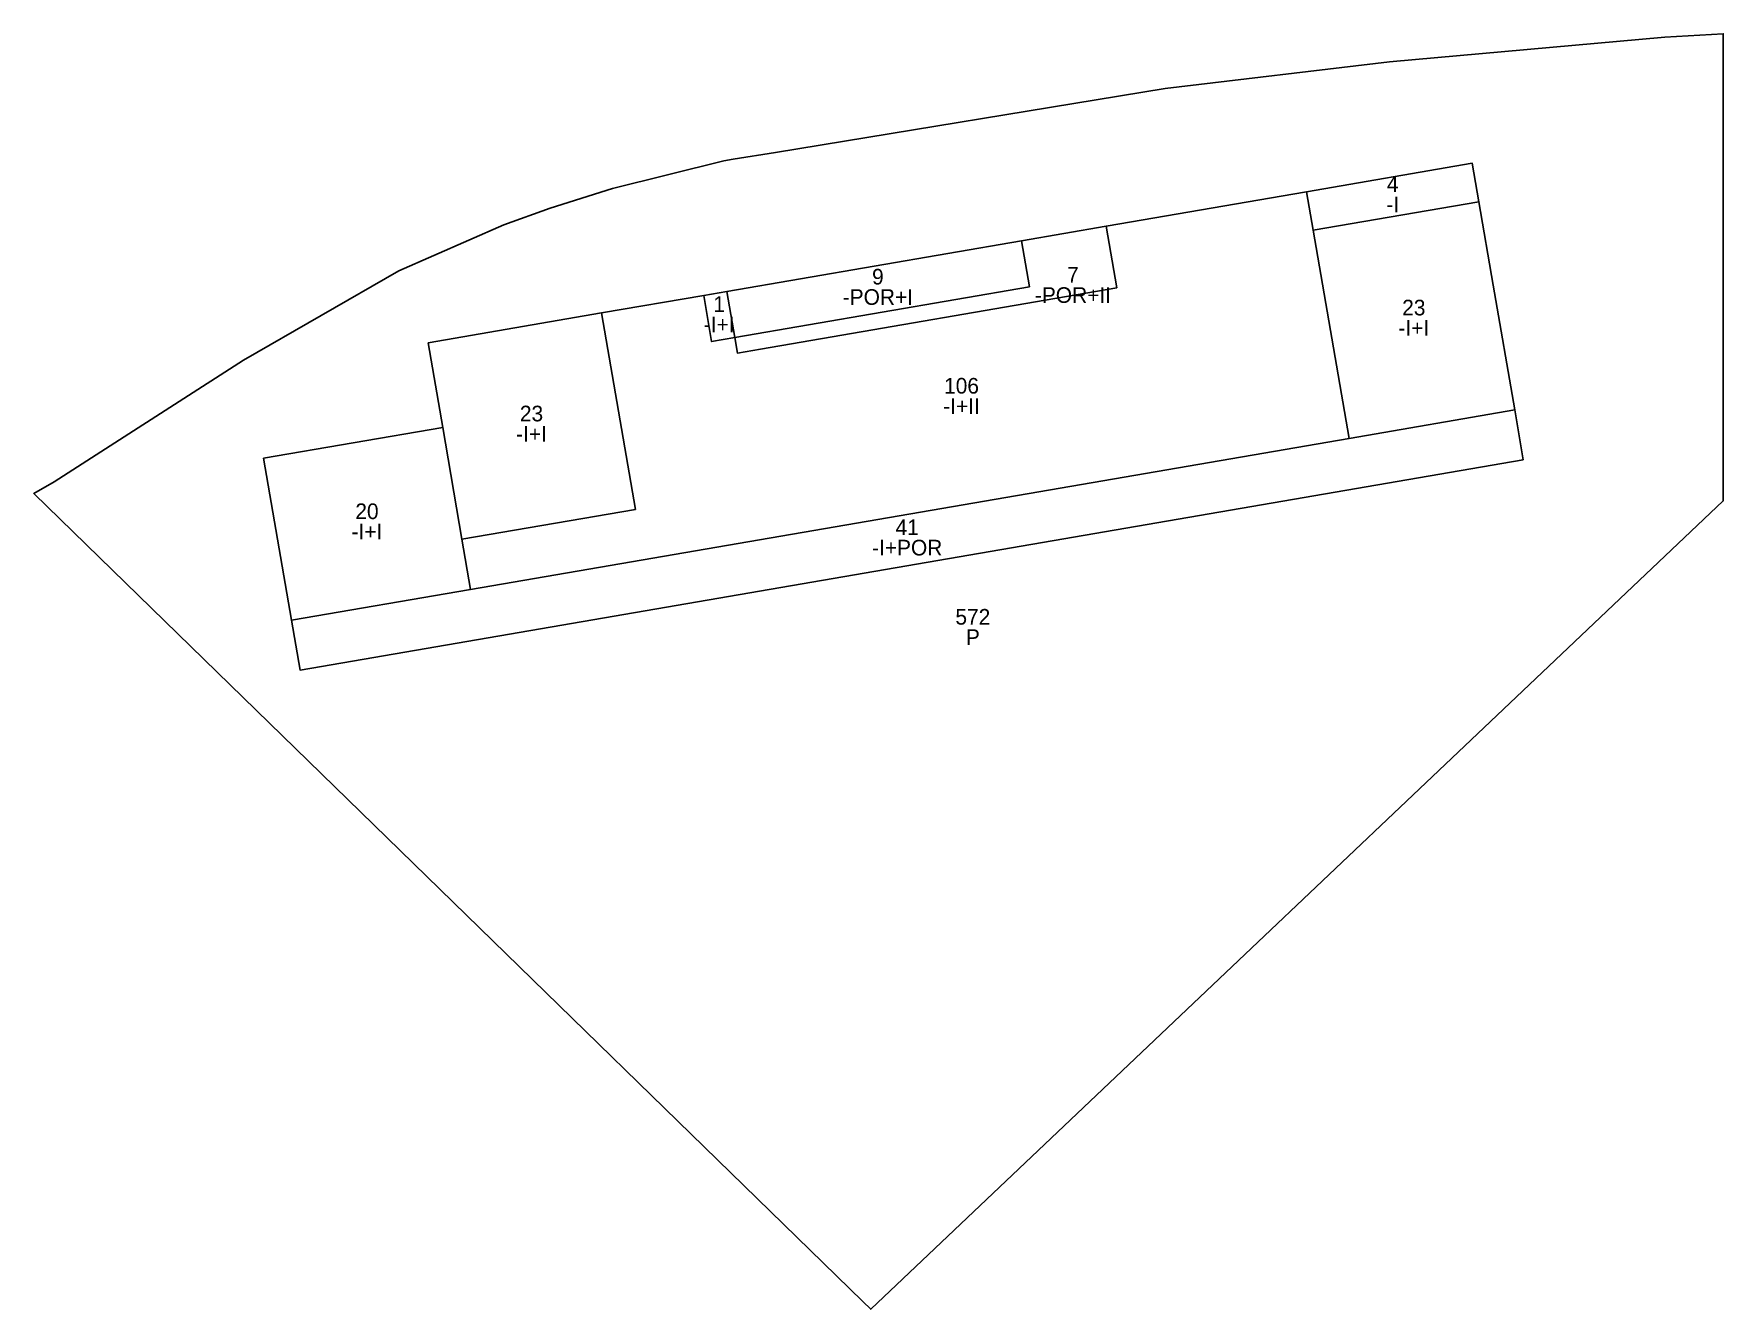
# Model space of a CAD drawing. Header units: metres. Extents: x 483550.4 to 483593.6, y 4631457.5 to 4631490.1.
import ezdxf
from ezdxf.enums import TextEntityAlignment as Align

# ---------------------------------------------------------------- set-up
doc = ezdxf.new("R2010")
doc.units = ezdxf.units.M

msp = doc.modelspace()

# ---------------------------------------------------------------- linework, layer by layer
at = {"layer": 'PG-LI'}
for p, q in [((483582.988, 4631486.0625), (483577.8635, 4631485.1815)), ((483583.1575, 4631485.077), (483582.988, 4631486.0625)), ((483587.3955, 4631485.8055), (483583.1575, 4631485.077)), ((483587.7625, 4631483.67), (483587.3955, 4631485.8055)), ((483577.8635, 4631485.1815), (483575.695, 4631484.809)), ((483578.1345, 4631483.6045), (483577.8635, 4631485.1815)), ((483584.0725, 4631479.755), (483583.1575, 4631485.077)), ((483575.695, 4631484.809), (483568.1555, 4631483.513)), ((483575.695, 4631484.809), (483575.898, 4631483.6265)), ((483567.564, 4631483.4115), (483564.9525, 4631482.9625)), ((483568.1555, 4631483.513), (483567.564, 4631483.4115)), ((483568.1555, 4631483.513), (483568.359, 4631482.3305)), ((483575.898, 4631483.6265), (483568.359, 4631482.3305)), ((483588.31, 4631480.4835), (483587.7625, 4631483.67)), ((483564.9525, 4631482.9625), (483560.5175, 4631482.2)), ((483564.9525, 4631482.9625), (483565.8165, 4631477.937)), ((483560.5175, 4631482.2), (483560.8905, 4631480.032)), ((483588.31, 4631480.4835), (483584.0725, 4631479.755)), ((483588.53, 4631479.204), (483588.31, 4631480.4835)), ((483560.8905, 4631480.032), (483561.3815, 4631477.1745)), ((483584.0725, 4631479.755), (483561.602, 4631475.8925)), ((483565.8165, 4631477.937), (483561.3815, 4631477.1745)), ((483561.3815, 4631477.1745), (483561.602, 4631475.8925)), ((483561.602, 4631475.8925), (483557.019, 4631475.105))]:
    msp.add_line(p, q, dxfattribs=at)
for points in [[(483582.988, 4631486.0625), (483587.226, 4631486.791), (483587.3955, 4631485.8055)], [(483567.564, 4631483.4115), (483567.7675, 4631482.2285), (483568.359, 4631482.3305)], [(483568.359, 4631482.3305), (483568.427, 4631481.936), (483569.0175, 4631482.0375), (483578.1345, 4631483.6045)], [(483560.8905, 4631480.032), (483556.3075, 4631479.2445), (483557.019, 4631475.105)], [(483557.019, 4631475.105), (483557.239, 4631473.8255), (483588.53, 4631479.204)]]:
    msp.add_lwpolyline(points, dxfattribs=at)
at = {"layer": 'PG-LP'}
msp.add_lwpolyline([(483559.1275, 4631469.8655), (483550.4275, 4631478.344), (483550.953, 4631478.6405), (483552.384, 4631479.5605), (483555.789, 4631481.7505), (483559.7645, 4631484.0395), (483562.452, 4631485.2135), (483563.6335, 4631485.644), (483565.2315, 4631486.149), (483568.08, 4631486.854), (483568.3195, 4631486.893), (483569.4, 4631487.07), (483579.368, 4631488.7015), (483585.106, 4631489.385), (483592.152, 4631490.0165), (483593.6445, 4631490.103), (483593.6445, 4631478.154), (483573.473, 4631459.03), (483571.8375, 4631457.4795), (483571.635, 4631457.677), (483559.1275, 4631469.8655)], dxfattribs=at)

# ---------------------------------------------------------------- texts
at = {"layer": 'PG-AA'}
for s, p in [('-I', (483585.19, 4631485.94)), ('-POR+I', (483572.02, 4631483.57)), ('-POR+II', (483577.01, 4631483.62)), ('-I+I', (483567.96, 4631482.87)), ('-I+I', (483585.73, 4631482.78)), ('-I+II', (483574.16, 4631480.78)), ('-I+I', (483563.16, 4631480.07)), ('-I+I', (483558.95, 4631477.57)), ('-I+POR', (483572.77, 4631477.16)), ('P', (483574.45, 4631474.87))]:
    msp.add_text(s, height=0.4, dxfattribs=at).set_placement(p, align=Align.TOP_CENTER)
at = {"layer": 'PG-AS'}
for s, p in [('4', (483585.19, 4631485.94)), ('9', (483572.02, 4631483.57)), ('7', (483577.01, 4631483.62)), ('1', (483567.96, 4631482.87)), ('23', (483585.73, 4631482.78)), ('106', (483574.16, 4631480.78)), ('23', (483563.16, 4631480.07)), ('20', (483558.95, 4631477.57)), ('41', (483572.77, 4631477.16)), ('572', (483574.45, 4631474.87))]:
    msp.add_text(s, height=0.4, dxfattribs=at).set_placement(p, align=Align.BOTTOM_CENTER)

doc.saveas('drawing.dxf')
